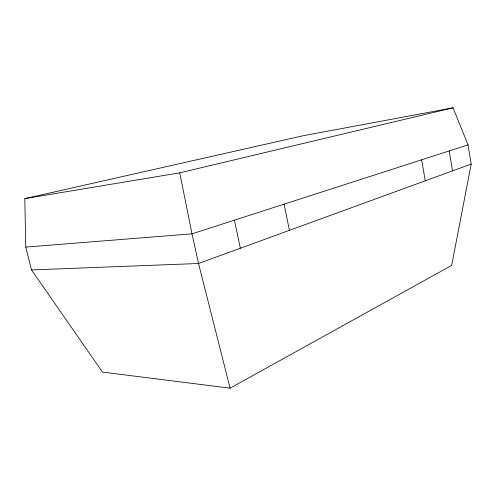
<?xml version="1.0" encoding="UTF-8"?>
<svg xmlns="http://www.w3.org/2000/svg" width="496" height="496" viewBox="0 0 496 496"><rect width="100%" height="100%" fill="white"/><g stroke="black" fill="none" stroke-linecap="round" stroke-linejoin="round"><path stroke-width="0.74" d="M471.2 164.058L451.676 265.385L230.101 388.176L102.474 372.093L31.515 269.929L25.767 247.089L24.8 198.623L303.465 135.675L453.046 107.824L468.044 144.863L471.2 164.058L198.518 263.488L31.515 269.929M468.044 144.863L192.008 233.839L25.767 247.089M24.8 198.623L179.732 172.837L453.046 107.824M230.101 388.176L198.518 263.488L192.008 233.839L179.732 172.837M234.441 220.162L240.362 248.229M284.127 204.147L289.397 230.355M421.631 159.824L425.27 180.804M449.19 150.939L452.544 170.86"/></g></svg>
